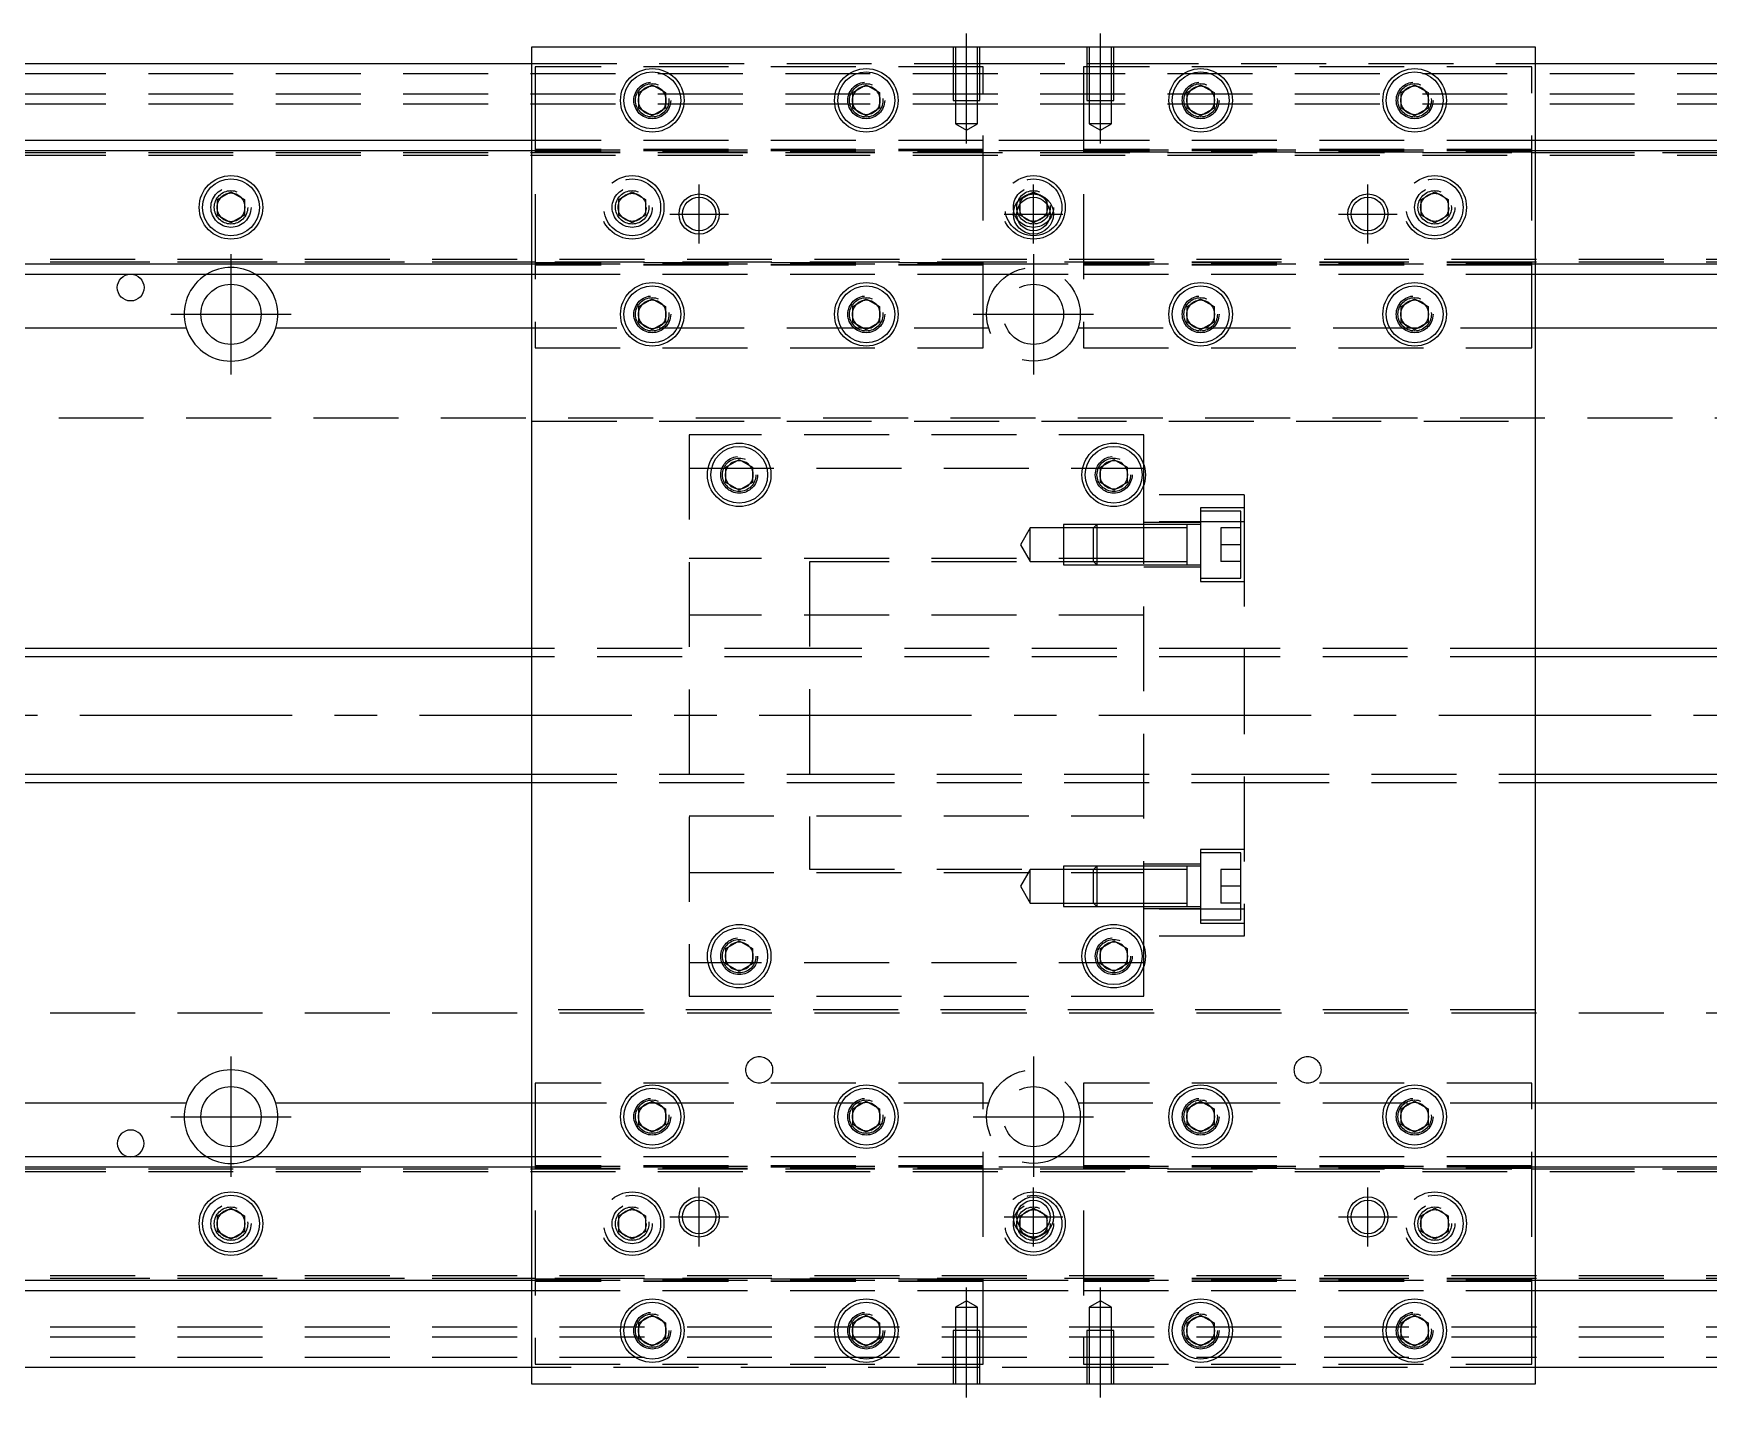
# Model space of a CAD drawing. Header units: millimetres. Extents: x -20 to 986, y -279 to 102.
# Drawn here: x 230.5 to 480.9, y -102 to 102 of the extents above; entities that cross this region are included whole.
import ezdxf

# ---------------------------------------------------------------- set-up
doc = ezdxf.new("R2010")
doc.units = ezdxf.units.MM
doc.linetypes.add('CENTER', pattern=[50.8, 31.75, -6.35, 6.35, -6.35])
doc.linetypes.add('DASHED', pattern=[19.05, 12.7, -6.35])
doc.layers.add('CENTER', color=1, linetype='CENTER')

msp = doc.modelspace()

# ---------------------------------------------------------------- linework, layer by layer
at = {"color": 7, "linetype": 'Continuous', "lineweight": -3}
for p, q in [((305, 100), (455, 100)), ((305, -100), (305, 100)), ((455, 100), (455, -100)), ((0, 97.5), (305, 97.5)), ((455, 97.5), (760, 97.5)), ((321, 93.1547), (323, 94.309402)), ((321, 90.8453), (321, 93.1547)), ((323, 94.309402), (325, 93.1547)), ((325, 93.1547), (325, 90.8453)), ((353, 93.1547), (355, 94.309402)), ((353, 90.8453), (353, 93.1547)), ((355, 94.309402), (357, 93.1547)), ((357, 93.1547), (357, 90.8453)), ((403, 93.1547), (405, 94.309402)), ((403, 90.8453), (403, 93.1547)), ((405, 94.309402), (407, 93.1547)), ((407, 93.1547), (407, 90.8453)), ((435, 93.1547), (437, 94.309402)), ((435, 90.8453), (435, 93.1547)), ((437, 94.309402), (439, 93.1547)), ((439, 93.1547), (439, 90.8453)), ((323, 89.690598), (321, 90.8453)), ((325, 90.8453), (323, 89.690598)), ((355, 89.690598), (353, 90.8453)), ((357, 90.8453), (355, 89.690598)), ((405, 89.690598), (403, 90.8453)), ((407, 90.8453), (405, 89.690598)), ((437, 89.690598), (435, 90.8453)), ((439, 90.8453), (437, 89.690598)), ((305, 86), (0, 86)), ((760, 86), (455, 86)), ((305, 84.460392), (0, 84.460392)), ((760, 84.460392), (455, 84.460392)), ((258, 77.1547), (260, 78.309402)), ((260, 78.309402), (262, 77.1547)), ((258, 74.8453), (258, 77.1547)), ((262, 77.1547), (262, 74.8453)), ((260, 73.690598), (258, 74.8453)), ((262, 74.8453), (260, 73.690598)), ((0, 67.539608), (305, 67.539608)), ((0, 66), (305, 66)), ((455, 67.539608), (760, 67.539608)), ((455, 66), (760, 66)), ((321, 61.1547), (323, 62.309402)), ((321, 58.8453), (321, 61.1547)), ((323, 62.309402), (325, 61.1547)), ((325, 61.1547), (325, 58.8453)), ((353, 61.1547), (355, 62.309402)), ((353, 58.8453), (353, 61.1547)), ((355, 62.309402), (357, 61.1547)), ((357, 61.1547), (357, 58.8453)), ((403, 61.1547), (405, 62.309402)), ((403, 58.8453), (403, 61.1547)), ((405, 62.309402), (407, 61.1547)), ((407, 61.1547), (407, 58.8453)), ((435, 61.1547), (437, 62.309402)), ((435, 58.8453), (435, 61.1547)), ((437, 62.309402), (439, 61.1547)), ((439, 61.1547), (439, 58.8453)), ((146.708204, 58), (253.291796, 58)), ((266.708204, 58), (305, 58)), ((323, 57.690598), (321, 58.8453)), ((325, 58.8453), (323, 57.690598)), ((355, 57.690598), (353, 58.8453)), ((357, 58.8453), (355, 57.690598)), ((405, 57.690598), (403, 58.8453)), ((407, 58.8453), (405, 57.690598)), ((437, 57.690598), (435, 58.8453)), ((439, 58.8453), (437, 57.690598)), ((455, 58), (493.291796, 58)), ((334, 37.1547), (336, 38.309402)), ((336, 38.309402), (338, 37.1547)), ((390, 37.1547), (392, 38.309402)), ((392, 38.309402), (394, 37.1547)), ((334, 34.8453), (334, 37.1547)), ((338, 37.1547), (338, 34.8453)), ((390, 34.8453), (390, 37.1547)), ((394, 37.1547), (394, 34.8453)), ((336, 33.690598), (334, 34.8453)), ((338, 34.8453), (336, 33.690598)), ((392, 33.690598), (390, 34.8453)), ((394, 34.8453), (392, 33.690598)), ((305, 10), (28, 10)), ((703, 10), (455, 10)), ((28, -10), (305, -10)), ((455, -10), (703, -10)), ((334, -34.8453), (336, -33.690598)), ((334, -37.1547), (334, -34.8453)), ((336, -33.690598), (338, -34.8453)), ((338, -34.8453), (338, -37.1547)), ((390, -34.8453), (392, -33.690598)), ((390, -37.1547), (390, -34.8453)), ((392, -33.690598), (394, -34.8453)), ((394, -34.8453), (394, -37.1547)), ((336, -38.309402), (334, -37.1547)), ((338, -37.1547), (336, -38.309402)), ((392, -38.309402), (390, -37.1547)), ((394, -37.1547), (392, -38.309402)), ((253.291796, -58), (146.708204, -58)), ((305, -58), (266.708204, -58)), ((321, -58.8453), (323, -57.690598)), ((321, -61.1547), (321, -58.8453)), ((323, -57.690598), (325, -58.8453)), ((325, -58.8453), (325, -61.1547)), ((353, -58.8453), (355, -57.690598)), ((353, -61.1547), (353, -58.8453)), ((355, -57.690598), (357, -58.8453)), ((357, -58.8453), (357, -61.1547)), ((403, -58.8453), (405, -57.690598)), ((403, -61.1547), (403, -58.8453)), ((405, -57.690598), (407, -58.8453)), ((407, -58.8453), (407, -61.1547)), ((435, -58.8453), (437, -57.690598)), ((435, -61.1547), (435, -58.8453)), ((437, -57.690598), (439, -58.8453)), ((439, -58.8453), (439, -61.1547)), ((493.291796, -58), (455, -58)), ((323, -62.309402), (321, -61.1547)), ((325, -61.1547), (323, -62.309402)), ((355, -62.309402), (353, -61.1547)), ((357, -61.1547), (355, -62.309402)), ((405, -62.309402), (403, -61.1547)), ((407, -61.1547), (405, -62.309402)), ((437, -62.309402), (435, -61.1547)), ((439, -61.1547), (437, -62.309402)), ((305, -66), (0, -66)), ((305, -67.539608), (0, -67.539608)), ((760, -66), (455, -66)), ((760, -67.539608), (455, -67.539608)), ((258, -74.8453), (260, -73.690598)), ((258, -77.1547), (258, -74.8453)), ((260, -73.690598), (262, -74.8453)), ((262, -74.8453), (262, -77.1547)), ((260, -78.309402), (258, -77.1547)), ((262, -77.1547), (260, -78.309402)), ((0, -84.460392), (305, -84.460392)), ((455, -84.460392), (760, -84.460392)), ((0, -86), (305, -86)), ((455, -86), (760, -86)), ((321, -90.8453), (323, -89.690598)), ((323, -89.690598), (325, -90.8453)), ((353, -90.8453), (355, -89.690598)), ((355, -89.690598), (357, -90.8453)), ((403, -90.8453), (405, -89.690598)), ((405, -89.690598), (407, -90.8453)), ((435, -90.8453), (437, -89.690598)), ((437, -89.690598), (439, -90.8453)), ((321, -93.1547), (321, -90.8453)), ((325, -90.8453), (325, -93.1547)), ((353, -93.1547), (353, -90.8453)), ((357, -90.8453), (357, -93.1547)), ((403, -93.1547), (403, -90.8453)), ((407, -90.8453), (407, -93.1547)), ((435, -93.1547), (435, -90.8453)), ((439, -90.8453), (439, -93.1547)), ((323, -94.309402), (321, -93.1547)), ((325, -93.1547), (323, -94.309402)), ((355, -94.309402), (353, -93.1547)), ((357, -93.1547), (355, -94.309402)), ((405, -94.309402), (403, -93.1547)), ((407, -93.1547), (405, -94.309402)), ((437, -94.309402), (435, -93.1547)), ((439, -93.1547), (437, -94.309402)), ((305, -97.5), (0, -97.5)), ((760, -97.5), (455, -97.5)), ((455, -100), (305, -100))]:
    msp.add_line(p, q, dxfattribs=at)
at = {"color": 3, "linetype": 'DASHED', "lineweight": -3}
for p, q in [((368.000006, 100), (368.000006, 92)), ((368.35, 100), (368.35, 92)), ((371.65, 92), (371.65, 100)), ((371.999994, 92), (371.999994, 100)), ((388.000006, 100), (388.000006, 92)), ((388.35, 100), (388.35, 92)), ((391.65, 92), (391.65, 100)), ((391.999994, 92), (391.999994, 100)), ((0, 96), (760, 96)), ((305, 97.5), (368.000006, 97.5)), ((305.5, 97), (305.5, 55)), ((372.5, 97), (305.5, 97)), ((368.000006, 97.5), (371.999994, 97.5)), ((371.999994, 97.5), (388.000006, 97.5)), ((372.5, 55), (372.5, 97)), ((454.5, 97), (387.5, 97)), ((387.5, 97), (387.5, 55)), ((388.000006, 97.5), (391.999994, 97.5)), ((391.999994, 97.5), (455, 97.5)), ((454.5, 55), (454.5, 97)), ((0, 93), (760, 93)), ((0, 91.5), (760, 91.5)), ((325.483582, 92.286038), (325.5, 92)), ((357.483582, 92.286038), (357.5, 92)), ((368.000006, 92), (371.999994, 92)), ((368.35, 92), (368.35, 88.5)), ((371.65, 88.5), (371.65, 92)), ((388.000006, 92), (391.999994, 92)), ((388.35, 92), (388.35, 88.5)), ((391.65, 88.5), (391.65, 92)), ((407.483582, 92.286038), (407.5, 92)), ((439.483582, 92.286038), (439.5, 92)), ((371.65, 88.5), (368.35, 88.5)), ((368.35, 88.5), (370, 87.547372)), ((370, 87.547372), (371.65, 88.5)), ((391.65, 88.5), (388.35, 88.5)), ((388.35, 88.5), (390, 87.547372)), ((390, 87.547372), (391.65, 88.5)), ((305.5, 86), (305, 86)), ((372.5, 86), (305.5, 86)), ((387.5, 86), (372.5, 86)), ((454.5, 86), (387.5, 86)), ((455, 86), (454.5, 86)), ((0, 84.204452), (305, 84.204452)), ((0, 84.2), (760, 84.2)), ((0, 83.8), (760, 83.8)), ((305.5, 84.460392), (305, 84.460392)), ((305, 84.204452), (305.5, 84.204452)), ((372.5, 84.643014), (305.5, 84.643014)), ((305.5, 84.6), (372.5, 84.6)), ((372.5, 84.460392), (305.5, 84.460392)), ((305.5, 84.3), (372.5, 84.3)), ((305.5, 84.204452), (454.5, 84.204452)), ((387.5, 84.460392), (372.5, 84.460392)), ((454.5, 84.643014), (387.5, 84.643014)), ((387.5, 84.6), (454.5, 84.6)), ((454.5, 84.460392), (387.5, 84.460392)), ((387.5, 84.3), (454.5, 84.3)), ((455, 84.460392), (454.5, 84.460392)), ((454.5, 84.204452), (455, 84.204452)), ((455, 84.204452), (760, 84.204452)), ((318, 77.1547), (320, 78.309402)), ((320, 78.309402), (322, 77.1547)), ((378, 77.1547), (380, 78.309402)), ((380, 78.309402), (382, 77.1547)), ((438, 77.1547), (440, 78.309402)), ((440, 78.309402), (442, 77.1547)), ((257.5, 76), (257.518502, 76.303588)), ((318, 74.8453), (318, 77.1547)), ((322, 77.1547), (322, 74.8453)), ((322.483582, 76.286038), (322.5, 76)), ((378, 74.8453), (378, 77.1547)), ((382, 77.1547), (382, 74.8453)), ((382.483582, 76.286038), (382.5, 76)), ((438, 74.8453), (438, 77.1547)), ((442, 77.1547), (442, 74.8453)), ((442.483582, 76.286038), (442.5, 76)), ((320, 73.690598), (318, 74.8453)), ((322, 74.8453), (320, 73.690598)), ((380, 73.690598), (378, 74.8453)), ((382, 74.8453), (380, 73.690598)), ((440, 73.690598), (438, 74.8453)), ((442, 74.8453), (440, 73.690598)), ((760, 68.2), (0, 68.2)), ((760, 67.8), (0, 67.8)), ((305, 67.795548), (0, 67.795548)), ((305.5, 67.795548), (305, 67.795548)), ((454.5, 67.795548), (305.5, 67.795548)), ((372.5, 67.7), (305.5, 67.7)), ((454.5, 67.7), (387.5, 67.7)), ((455, 67.795548), (454.5, 67.795548)), ((760, 67.795548), (455, 67.795548)), ((305, 67.539608), (305.5, 67.539608)), ((305, 66), (305.5, 66)), ((305.5, 67.539608), (372.5, 67.539608)), ((372.5, 67.4), (305.5, 67.4)), ((372.5, 67.356986), (305.5, 67.356986)), ((305.5, 66), (372.5, 66)), ((372.5, 67.539608), (387.5, 67.539608)), ((372.5, 66), (387.5, 66)), ((387.5, 67.539608), (454.5, 67.539608)), ((454.5, 67.4), (387.5, 67.4)), ((454.5, 67.356986), (387.5, 67.356986)), ((387.5, 66), (454.5, 66)), ((454.5, 67.539608), (455, 67.539608)), ((454.5, 66), (455, 66)), ((325.483582, 60.286038), (325.5, 60)), ((357.483582, 60.286038), (357.5, 60)), ((402.5, 60), (402.512884, 60.253488)), ((439.483582, 60.286038), (439.5, 60)), ((305, 58), (373.291796, 58)), ((386.708204, 58), (455, 58)), ((305.5, 55), (372.5, 55)), ((387.5, 55), (454.5, 55)), ((5.640312, 44.5), (760, 44.5)), ((305, 44), (455, 44)), ((396.5, 42), (328.5, 42)), ((328.5, 42), (328.5, -42)), ((396.5, 37.52069), (396.5, 42)), ((328.5, 37), (396.5, 37)), ((333.5, 36), (333.512884, 36.253488)), ((389.5, 36), (389.518502, 36.303588)), ((396.5, 34.47931), (396.5, 37.52069)), ((396.5, -34.47931), (396.5, 34.47931)), ((411.5, 33), (396.5, 33)), ((411.5, 33), (411.5, 28.982754)), ((405, 31.04775), (405, 20.04775)), ((411.5, 31.04775), (405, 31.04775)), ((411, 30.54775), (405, 30.54775)), ((411, 20.54775), (411, 30.54775)), ((379.5, 28.04775), (378.056624, 25.54775)), ((379.5, 23.04775), (379.5, 28.04775)), ((384.5, 28.04775), (379.5, 28.04775)), ((384.5, 28.547744), (384.5, 22.547754)), ((389.49998, 28.547744), (384.5, 28.547744)), ((388.99998, 28.04775), (384.5, 28.04775)), ((389.5, 28.54775), (389, 28.04775)), ((389, 23.04775), (389, 28.04775)), ((396.5, 28.04775), (389, 28.04775)), ((396.5, 28.547744), (389.499994, 28.547744)), ((389.5, 28.54775), (389.5, 22.54775)), ((396.5, 28.54775), (389.5, 28.54775)), ((411.5, 28.982754), (396.5, 28.982754)), ((405, 28.84775), (396.5, 28.84775)), ((403, 28.54775), (396.50002, 28.54775)), ((403, 28.04775), (396.50002, 28.04775)), ((403, 28.54775), (402.995, 28.54775)), ((403, 28.04775), (403, 28.547754)), ((403, 28.197952), (403, 28.54775)), ((405, 28.54775), (403, 28.54775)), ((403.005, 28.54775), (403, 28.54775)), ((403, 22.8974), (403, 28.197952)), ((408, 28.04775), (408, 25.54775)), ((411, 28.04775), (408, 28.04775)), ((411.5, 28.982754), (411.5, -28.982754)), ((378.056624, 25.54775), (379.5, 23.04775)), ((408, 25.54775), (408, 23.04775)), ((411, 25.54775), (408, 25.54775)), ((396.5, 23.5), (328.5, 23.5)), ((346.5, 23), (346.5, -23)), ((396.5, 23), (346.5, 23)), ((379.5, 23.04775), (384.5, 23.04775)), ((384.5, 23.04775), (388.99998, 23.04775)), ((384.5, 22.547754), (389.49998, 22.547754)), ((389, 23.04775), (389.5, 22.54775)), ((389, 23.04775), (396.5, 23.04775)), ((389.5, 22.547754), (396.5, 22.547754)), ((389.5, 22.54775), (396.5, 22.54775)), ((396.50002, 23.04775), (403, 23.04775)), ((396.50002, 22.54775), (403.005, 22.54775)), ((402.995, 22.54775), (405, 22.54775)), ((403, 22.547744), (403, 23.04775)), ((403, 22.54775), (403, 22.8974)), ((411, 23.04775), (408, 23.04775)), ((396.5, 22.24775), (405, 22.24775)), ((405, 20.54775), (411, 20.54775)), ((405, 20.04775), (411.5, 20.04775)), ((396.5, 15), (328.5, 15)), ((346.49998, 10), (305, 10)), ((346.49998, 8.75), (305, 8.75)), ((411.5, 10), (346.5, 10)), ((411.5, 8.75), (346.5, 8.75)), ((455, 10), (411.50002, 10)), ((455, 8.75), (411.50002, 8.75)), ((305, -8.75), (346.49998, -8.75)), ((305, -10), (346.49998, -10)), ((346.5, -8.75), (411.5, -8.75)), ((346.5, -10), (411.5, -10)), ((411.50002, -8.75), (455, -8.75)), ((411.50002, -10), (455, -10)), ((328.5, -15), (396.5, -15)), ((405, -22.24775), (396.5, -22.24775)), ((405, -20.04775), (405, -31.04775)), ((411.5, -20.04775), (405, -20.04775)), ((411, -20.54775), (405, -20.54775)), ((411, -30.54775), (411, -20.54775)), ((328.5, -23.5), (396.5, -23.5)), ((346.5, -23), (396.5, -23)), ((379.5, -23.04775), (378.056624, -25.54775)), ((379.5, -28.04775), (379.5, -23.04775)), ((384.5, -23.04775), (379.5, -23.04775)), ((384.5, -22.547754), (384.5, -28.547744)), ((389.49998, -22.547754), (384.5, -22.547754)), ((388.99998, -23.04775), (384.5, -23.04775)), ((389.5, -22.54775), (389, -23.04775)), ((389, -28.04775), (389, -23.04775)), ((396.5, -23.04775), (389, -23.04775)), ((389.5, -22.54775), (389.5, -28.54775)), ((396.5, -22.54775), (389.5, -22.54775)), ((396.5, -22.547754), (389.5, -22.547754)), ((403.005, -22.54775), (396.50002, -22.54775)), ((403, -23.04775), (396.50002, -23.04775)), ((405, -22.54775), (402.995, -22.54775)), ((403, -23.04775), (403, -22.547744)), ((403, -22.897546), (403, -22.54775)), ((403, -28.198098), (403, -22.897546)), ((408, -23.04775), (408, -25.54775)), ((411, -23.04775), (408, -23.04775)), ((378.056624, -25.54775), (379.5, -28.04775)), ((408, -25.54775), (408, -28.04775)), ((411, -25.54775), (408, -25.54775)), ((379.5, -28.04775), (384.5, -28.04775)), ((384.5, -28.04775), (388.99998, -28.04775)), ((384.5, -28.547744), (389.49998, -28.547744)), ((389, -28.04775), (396.5, -28.04775)), ((389, -28.04775), (389.5, -28.54775)), ((389.499994, -28.547744), (396.5, -28.547744)), ((389.5, -28.54775), (396.5, -28.54775)), ((396.5, -28.84775), (405, -28.84775)), ((411.5, -28.982754), (396.5, -28.982754)), ((396.50002, -28.04775), (403, -28.04775)), ((396.50002, -28.54775), (403, -28.54775)), ((402.995, -28.54775), (403, -28.54775)), ((403, -28.547754), (403, -28.04775)), ((403, -28.54775), (403, -28.198098)), ((403, -28.54775), (405, -28.54775)), ((403, -28.54775), (403.005, -28.54775)), ((411, -28.04775), (408, -28.04775)), ((411.5, -28.982754), (411.5, -33)), ((405, -30.54775), (411, -30.54775)), ((405, -31.04775), (411.5, -31.04775)), ((411.5, -33), (396.5, -33)), ((396.5, -37.52069), (396.5, -34.47931)), ((396.5, -37), (328.5, -37)), ((333.5, -36), (333.512884, -35.746512)), ((389.5, -36), (389.518502, -35.696412)), ((396.5, -42), (396.5, -37.52069)), ((328.5, -42), (396.5, -42)), ((760, -44.5), (5.640312, -44.5)), ((455, -44), (305, -44)), ((372.5, -55), (305.5, -55)), ((305.5, -55), (305.5, -97)), ((372.5, -97), (372.5, -55)), ((454.5, -55), (387.5, -55)), ((387.5, -55), (387.5, -97)), ((454.5, -97), (454.5, -55)), ((373.291796, -58), (305, -58)), ((325.483582, -59.713962), (325.5, -60)), ((357.483582, -59.713962), (357.5, -60)), ((455, -58), (386.708204, -58)), ((407.483582, -59.713962), (407.5, -60)), ((439.483582, -59.713962), (439.5, -60)), ((305.5, -66), (305, -66)), ((305.5, -67.539608), (305, -67.539608)), ((372.5, -66), (305.5, -66)), ((372.5, -67.356986), (305.5, -67.356986)), ((305.5, -67.4), (372.5, -67.4)), ((372.5, -67.539608), (305.5, -67.539608)), ((387.5, -66), (372.5, -66)), ((387.5, -67.539608), (372.5, -67.539608)), ((454.5, -66), (387.5, -66)), ((454.5, -67.356986), (387.5, -67.356986)), ((387.5, -67.4), (454.5, -67.4)), ((454.5, -67.539608), (387.5, -67.539608)), ((455, -66), (454.5, -66)), ((455, -67.539608), (454.5, -67.539608)), ((0, -67.795548), (305, -67.795548)), ((0, -67.8), (760, -67.8)), ((0, -68.2), (760, -68.2)), ((305, -67.795548), (305.5, -67.795548)), ((305.5, -67.7), (372.5, -67.7)), ((305.5, -67.795548), (454.5, -67.795548)), ((387.5, -67.7), (454.5, -67.7)), ((454.5, -67.795548), (455, -67.795548)), ((455, -67.795548), (760, -67.795548)), ((318, -74.8453), (320, -73.690598)), ((318, -77.1547), (318, -74.8453)), ((320, -73.690598), (322, -74.8453)), ((322, -74.8453), (322, -77.1547)), ((378, -74.8453), (380, -73.690598)), ((378, -77.1547), (378, -74.8453)), ((380, -73.690598), (382, -74.8453)), ((382, -74.8453), (382, -77.1547)), ((438, -74.8453), (440, -73.690598)), ((438, -77.1547), (438, -74.8453)), ((440, -73.690598), (442, -74.8453)), ((442, -74.8453), (442, -77.1547)), ((262.483582, -75.713962), (262.5, -76)), ((320, -78.309402), (318, -77.1547)), ((322, -77.1547), (320, -78.309402)), ((322.483582, -75.713962), (322.5, -76)), ((377.5, -76), (377.518502, -75.696412)), ((380, -78.309402), (378, -77.1547)), ((382, -77.1547), (380, -78.309402)), ((437.5, -76), (437.518502, -75.696412)), ((440, -78.309402), (438, -77.1547)), ((442, -77.1547), (440, -78.309402)), ((760, -83.8), (0, -83.8)), ((760, -84.2), (0, -84.2)), ((305, -84.204452), (0, -84.204452)), ((305.5, -84.204452), (305, -84.204452)), ((305, -84.460392), (305.5, -84.460392)), ((454.5, -84.204452), (305.5, -84.204452)), ((372.5, -84.3), (305.5, -84.3)), ((305.5, -84.460392), (372.5, -84.460392)), ((372.5, -84.6), (305.5, -84.6)), ((372.5, -84.643014), (305.5, -84.643014)), ((372.5, -84.460392), (387.5, -84.460392)), ((454.5, -84.3), (387.5, -84.3)), ((387.5, -84.460392), (454.5, -84.460392)), ((454.5, -84.6), (387.5, -84.6)), ((454.5, -84.643014), (387.5, -84.643014)), ((455, -84.204452), (454.5, -84.204452)), ((454.5, -84.460392), (455, -84.460392)), ((760, -84.204452), (455, -84.204452)), ((305, -86), (305.5, -86)), ((305.5, -86), (372.5, -86)), ((370, -87.547372), (368.35, -88.5)), ((371.65, -88.5), (370, -87.547372)), ((372.5, -86), (387.5, -86)), ((387.5, -86), (454.5, -86)), ((390, -87.547372), (388.35, -88.5)), ((391.65, -88.5), (390, -87.547372)), ((454.5, -86), (455, -86)), ((368.35, -88.5), (371.65, -88.5)), ((368.35, -88.5), (368.35, -92)), ((371.65, -92), (371.65, -88.5)), ((388.35, -88.5), (391.65, -88.5)), ((388.35, -88.5), (388.35, -92)), ((391.65, -92), (391.65, -88.5)), ((760, -91.5), (0, -91.5)), ((320.5, -92), (320.512884, -91.746512)), ((352.5, -92), (352.518502, -91.696412)), ((371.999994, -92), (368.000006, -92)), ((368.000006, -92), (368.000006, -100)), ((368.35, -92), (368.35, -100)), ((371.65, -100), (371.65, -92)), ((371.999994, -100), (371.999994, -92)), ((391.999994, -92), (388.000006, -92)), ((388.000006, -92), (388.000006, -100)), ((388.35, -92), (388.35, -100)), ((391.65, -100), (391.65, -92)), ((391.999994, -100), (391.999994, -92)), ((402.5, -92), (402.518502, -91.696412)), ((439.483582, -91.713962), (439.5, -92)), ((760, -93), (0, -93)), ((760, -96), (0, -96)), ((368.000006, -97.5), (305, -97.5)), ((305.5, -97), (372.5, -97)), ((371.999994, -97.5), (368.000006, -97.5)), ((388.000006, -97.5), (371.999994, -97.5)), ((387.5, -97), (454.5, -97)), ((391.999994, -97.5), (388.000006, -97.5)), ((455, -97.5), (391.999994, -97.5))]:
    msp.add_line(p, q, dxfattribs=at)
at = {"color": 3, "linetype": 'Continuous', "lineweight": -2}
for p, q in [((305, 8.75), (28, 8.75)), ((703, 8.75), (455, 8.75)), ((28, -8.75), (305, -8.75)), ((455, -8.75), (703, -8.75))]:
    msp.add_line(p, q, dxfattribs=at)
at = {"color": 7, "linetype": 'Continuous', "lineweight": -3}
for centre, radius in [((323, 92), 4.75), ((323, 92), 4.25), ((355, 92), 4.75), ((355, 92), 4.25), ((405, 92), 4.75), ((405, 92), 4.25), ((437, 92), 4.75), ((437, 92), 4.25), ((260, 76), 4.75), ((260, 76), 4.25), ((380, 75), 3), ((330, 75), 2.5), ((380, 75), 2.5), ((430, 75), 2.5), ((245, 64), 2), ((260, 60), 4.5), ((323, 60), 4.75), ((323, 60), 4.25), ((355, 60), 4.75), ((355, 60), 4.25), ((405, 60), 4.75), ((405, 60), 4.25), ((437, 60), 4.75), ((437, 60), 4.25), ((336, 36), 4.75), ((336, 36), 4.25), ((392, 36), 4.75), ((392, 36), 4.25), ((336, -36), 4.75), ((336, -36), 4.25), ((392, -36), 4.75), ((392, -36), 4.25), ((260, -60), 4.5), ((323, -60), 4.75), ((323, -60), 4.25), ((355, -60), 4.75), ((355, -60), 4.25), ((405, -60), 4.75), ((405, -60), 4.25), ((437, -60), 4.75), ((437, -60), 4.25), ((260, -76), 4.75), ((260, -76), 4.25), ((330, -75), 2.5), ((380, -75), 3), ((380, -75), 2.5), ((430, -75), 2.5), ((323, -92), 4.75), ((355, -92), 4.75), ((405, -92), 4.75), ((437, -92), 4.75), ((323, -92), 4.25), ((355, -92), 4.25), ((405, -92), 4.25), ((437, -92), 4.25)]:
    msp.add_circle(centre, radius, dxfattribs=at)
at = {"color": 3, "linetype": 'DASHED', "lineweight": -3}
for centre, radius in [((323, 92), 2.75), ((323, 92), 2.5), ((355, 92), 2.75), ((355, 92), 2.5), ((405, 92), 2.75), ((405, 92), 2.5), ((437, 92), 2.75), ((437, 92), 2.5), ((320, 76), 4.75), ((320, 76), 4.25), ((380, 76), 4.75), ((380, 76), 4.25), ((440, 76), 4.75), ((440, 76), 4.25), ((260, 76), 3), ((260, 76), 2.5), ((320, 76), 3), ((320, 76), 2.5), ((320, 76), 2.1), ((380, 76), 3), ((380, 76), 2.5), ((380, 76), 2.1), ((440, 76), 3), ((440, 76), 2.5), ((440, 76), 2.1), ((380, 60), 7), ((323, 60), 2.75), ((355, 60), 2.75), ((380, 60), 4.5), ((405, 60), 2.75), ((437, 60), 2.75), ((323, 60), 2.5), ((355, 60), 2.5), ((405, 60), 2.5), ((437, 60), 2.5), ((336, 36), 2.75), ((336, 36), 2.5), ((392, 36), 2.75), ((392, 36), 2.5), ((336, -36), 2.75), ((336, -36), 2.5), ((392, -36), 2.75), ((392, -36), 2.5), ((339, -53), 2), ((421, -53), 2), ((380, -60), 7), ((323, -60), 2.75), ((323, -60), 2.5), ((355, -60), 2.75), ((355, -60), 2.5), ((380, -60), 4.5), ((405, -60), 2.75), ((405, -60), 2.5), ((437, -60), 2.75), ((437, -60), 2.5), ((320, -76), 4.75), ((320, -76), 4.25), ((380, -76), 4.75), ((380, -76), 4.25), ((440, -76), 4.75), ((440, -76), 4.25), ((260, -76), 3), ((260, -76), 2.5), ((320, -76), 3), ((320, -76), 2.5), ((320, -76), 2.1), ((380, -76), 3), ((380, -76), 2.5), ((380, -76), 2.1), ((440, -76), 3), ((440, -76), 2.5), ((440, -76), 2.1), ((323, -92), 2.75), ((323, -92), 2.5), ((355, -92), 2.75), ((355, -92), 2.5), ((405, -92), 2.75), ((405, -92), 2.5), ((437, -92), 2.75), ((437, -92), 2.5)]:
    msp.add_circle(centre, radius, dxfattribs=at)
at = {"color": 3, "linetype": 'Continuous', "lineweight": -2}
for centre in [(330, 75), (430, 75), (330, -75), (430, -75)]:
    msp.add_circle(centre, 3, dxfattribs=at)
at = {"color": 7, "linetype": 'Continuous', "lineweight": -3}
for centre, radius, start, end in [((323, 92), 2.1, 137.75279, 162.24721), ((323, 92), 2.1, 102.24721, 137.75279), ((323, 92), 2.1, 77.75279, 102.24721), ((323, 92), 2.1, 42.24721, 77.75279), ((323, 92), 2.1, 17.75279, 42.24721), ((355, 92), 2.1, 137.75279, 162.24721), ((355, 92), 2.1, 102.24721, 137.75279), ((355, 92), 2.1, 77.75279, 102.24721), ((355, 92), 2.1, 42.24721, 77.75279), ((355, 92), 2.1, 17.75279, 42.24721), ((405, 92), 2.1, 137.75279, 162.24721), ((405, 92), 2.1, 102.24721, 137.75279), ((405, 92), 2.1, 77.75279, 102.24721), ((405, 92), 2.1, 42.24721, 77.75279), ((405, 92), 2.1, 17.75279, 42.24721), ((437, 92), 2.1, 137.75279, 162.24721), ((437, 92), 2.1, 102.24721, 137.75279), ((437, 92), 2.1, 77.75279, 102.24721), ((437, 92), 2.1, 42.24721, 77.75279), ((437, 92), 2.1, 17.75279, 42.24721), ((323, 92), 2.1, 162.24721, 180), ((323, 92), 2.1, 180, 197.75279), ((323, 92), 2.1, 197.75279, 222.24721), ((323, 92), 2.1, 222.24721, 257.75279), ((323, 92), 2.1, 282.24721, 317.75279), ((323, 92), 2.1, 317.75279, 342.24721), ((323, 92), 2.1, 342.24721, 17.75279), ((355, 92), 2.1, 162.24721, 180), ((355, 92), 2.1, 180, 197.75279), ((355, 92), 2.1, 197.75279, 222.24721), ((355, 92), 2.1, 222.24721, 257.75279), ((355, 92), 2.1, 282.24721, 317.75279), ((355, 92), 2.1, 317.75279, 342.24721), ((355, 92), 2.1, 342.24721, 17.75279), ((405, 92), 2.1, 162.24721, 180), ((405, 92), 2.1, 180, 197.75279), ((405, 92), 2.1, 197.75279, 222.24721), ((405, 92), 2.1, 222.24721, 257.75279), ((405, 92), 2.1, 282.24721, 317.75279), ((405, 92), 2.1, 317.75279, 342.24721), ((405, 92), 2.1, 342.24721, 17.75279), ((437, 92), 2.1, 162.24721, 180), ((437, 92), 2.1, 180, 197.75279), ((437, 92), 2.1, 197.75279, 222.24721), ((437, 92), 2.1, 222.24721, 257.75279), ((437, 92), 2.1, 282.24721, 317.75279), ((437, 92), 2.1, 317.75279, 342.24721), ((437, 92), 2.1, 342.24721, 17.75279), ((323, 92), 2.1, 257.75279, 282.24721), ((355, 92), 2.1, 257.75279, 282.24721), ((405, 92), 2.1, 257.75279, 282.24721), ((437, 92), 2.1, 257.75279, 282.24721), ((260, 76), 2.1, 102.24721, 137.75279), ((260, 76), 2.1, 77.75279, 102.24721), ((260, 76), 2.1, 42.24721, 77.75279), ((260, 76), 2.1, 162.24721, 180), ((260, 76), 2.1, 180, 197.75279), ((260, 76), 2.1, 137.75279, 162.24721), ((260, 76), 2.1, 197.75279, 222.24721), ((260, 76), 2.1, 17.75279, 42.24721), ((260, 76), 2.1, 317.75279, 342.24721), ((260, 76), 2.1, 342.24721, 17.75279), ((260, 76), 2.1, 222.24721, 257.75279), ((260, 76), 2.1, 257.75279, 282.24721), ((260, 76), 2.1, 282.24721, 317.75279), ((260, 60), 7, 121.002719, 196.60155), ((260, 60), 7, 343.39845, 58.997281), ((323, 60), 2.1, 162.24721, 180), ((323, 60), 2.1, 137.75279, 162.24721), ((323, 60), 2.1, 102.24721, 137.75279), ((323, 60), 2.1, 77.75279, 102.24721), ((323, 60), 2.1, 42.24721, 77.75279), ((323, 60), 2.1, 17.75279, 42.24721), ((323, 60), 2.1, 342.24721, 17.75279), ((355, 60), 2.1, 162.24721, 180), ((355, 60), 2.1, 137.75279, 162.24721), ((355, 60), 2.1, 102.24721, 137.75279), ((355, 60), 2.1, 77.75279, 102.24721), ((355, 60), 2.1, 42.24721, 77.75279), ((355, 60), 2.1, 17.75279, 42.24721), ((355, 60), 2.1, 342.24721, 17.75279), ((405, 60), 2.1, 162.24721, 180), ((405, 60), 2.1, 137.75279, 162.24721), ((405, 60), 2.1, 102.24721, 137.75279), ((405, 60), 2.1, 77.75279, 102.24721), ((405, 60), 2.1, 42.24721, 77.75279), ((405, 60), 2.1, 17.75279, 42.24721), ((405, 60), 2.1, 342.24721, 17.75279), ((437, 60), 2.1, 162.24721, 180), ((437, 60), 2.1, 137.75279, 162.24721), ((437, 60), 2.1, 102.24721, 137.75279), ((437, 60), 2.1, 77.75279, 102.24721), ((437, 60), 2.1, 42.24721, 77.75279), ((437, 60), 2.1, 17.75279, 42.24721), ((437, 60), 2.1, 342.24721, 17.75279), ((260, 60), 7, 196.60155, 343.39845), ((323, 60), 2.1, 180, 197.75279), ((323, 60), 2.1, 197.75279, 222.24721), ((323, 60), 2.1, 222.24721, 257.75279), ((323, 60), 2.1, 257.75279, 282.24721), ((323, 60), 2.1, 282.24721, 317.75279), ((323, 60), 2.1, 317.75279, 342.24721), ((355, 60), 2.1, 180, 197.75279), ((355, 60), 2.1, 197.75279, 222.24721), ((355, 60), 2.1, 222.24721, 257.75279), ((355, 60), 2.1, 257.75279, 282.24721), ((355, 60), 2.1, 282.24721, 317.75279), ((355, 60), 2.1, 317.75279, 342.24721), ((405, 60), 2.1, 180, 197.75279), ((405, 60), 2.1, 197.75279, 222.24721), ((405, 60), 2.1, 222.24721, 257.75279), ((405, 60), 2.1, 257.75279, 282.24721), ((405, 60), 2.1, 282.24721, 317.75279), ((405, 60), 2.1, 317.75279, 342.24721), ((437, 60), 2.1, 180, 197.75279), ((437, 60), 2.1, 197.75279, 222.24721), ((437, 60), 2.1, 222.24721, 257.75279), ((437, 60), 2.1, 257.75279, 282.24721), ((437, 60), 2.1, 282.24721, 317.75279), ((437, 60), 2.1, 317.75279, 342.24721), ((336, 36), 2.1, 102.24721, 137.75279), ((336, 36), 2.1, 77.75279, 102.24721), ((336, 36), 2.1, 42.24721, 77.75279), ((392, 36), 2.1, 102.24721, 137.75279), ((392, 36), 2.1, 77.75279, 102.24721), ((392, 36), 2.1, 42.24721, 77.75279), ((336, 36), 2.1, 162.24721, 180), ((336, 36), 2.1, 180, 197.75279), ((336, 36), 2.1, 137.75279, 162.24721), ((336, 36), 2.1, 197.75279, 222.24721), ((336, 36), 2.1, 17.75279, 42.24721), ((336, 36), 2.1, 317.75279, 342.24721), ((336, 36), 2.1, 342.24721, 17.75279), ((392, 36), 2.1, 162.24721, 180), ((392, 36), 2.1, 180, 197.75279), ((392, 36), 2.1, 137.75279, 162.24721), ((392, 36), 2.1, 197.75279, 222.24721), ((392, 36), 2.1, 17.75279, 42.24721), ((392, 36), 2.1, 317.75279, 342.24721), ((392, 36), 2.1, 342.24721, 17.75279), ((336, 36), 2.1, 222.24721, 257.75279), ((336, 36), 2.1, 257.75279, 282.24721), ((336, 36), 2.1, 282.24721, 317.75279), ((392, 36), 2.1, 222.24721, 257.75279), ((392, 36), 2.1, 257.75279, 282.24721), ((392, 36), 2.1, 282.24721, 317.75279), ((336, -36), 2.1, 137.75279, 162.24721), ((336, -36), 2.1, 102.24721, 137.75279), ((336, -36), 2.1, 77.75279, 102.24721), ((336, -36), 2.1, 42.24721, 77.75279), ((336, -36), 2.1, 17.75279, 42.24721), ((392, -36), 2.1, 137.75279, 162.24721), ((392, -36), 2.1, 102.24721, 137.75279), ((392, -36), 2.1, 77.75279, 102.24721), ((392, -36), 2.1, 42.24721, 77.75279), ((392, -36), 2.1, 17.75279, 42.24721), ((336, -36), 2.1, 162.24721, 180), ((336, -36), 2.1, 180, 197.75279), ((336, -36), 2.1, 197.75279, 222.24721), ((336, -36), 2.1, 222.24721, 257.75279), ((336, -36), 2.1, 282.24721, 317.75279), ((336, -36), 2.1, 317.75279, 342.24721), ((336, -36), 2.1, 342.24721, 17.75279), ((392, -36), 2.1, 162.24721, 180), ((392, -36), 2.1, 180, 197.75279), ((392, -36), 2.1, 197.75279, 222.24721), ((392, -36), 2.1, 222.24721, 257.75279), ((392, -36), 2.1, 282.24721, 317.75279), ((392, -36), 2.1, 317.75279, 342.24721), ((392, -36), 2.1, 342.24721, 17.75279), ((336, -36), 2.1, 257.75279, 282.24721), ((392, -36), 2.1, 257.75279, 282.24721), ((260, -60), 7, 16.60155, 163.39845), ((260, -60), 7, 163.39845, 238.997281), ((260, -60), 7, 301.002719, 16.60155), ((323, -60), 2.1, 162.24721, 180), ((323, -60), 2.1, 180, 197.75279), ((323, -60), 2.1, 137.75279, 162.24721), ((323, -60), 2.1, 102.24721, 137.75279), ((323, -60), 2.1, 77.75279, 102.24721), ((323, -60), 2.1, 42.24721, 77.75279), ((323, -60), 2.1, 17.75279, 42.24721), ((323, -60), 2.1, 342.24721, 17.75279), ((355, -60), 2.1, 162.24721, 180), ((355, -60), 2.1, 180, 197.75279), ((355, -60), 2.1, 137.75279, 162.24721), ((355, -60), 2.1, 102.24721, 137.75279), ((355, -60), 2.1, 77.75279, 102.24721), ((355, -60), 2.1, 42.24721, 77.75279), ((355, -60), 2.1, 17.75279, 42.24721), ((355, -60), 2.1, 342.24721, 17.75279), ((405, -60), 2.1, 162.24721, 180), ((405, -60), 2.1, 180, 197.75279), ((405, -60), 2.1, 137.75279, 162.24721), ((405, -60), 2.1, 102.24721, 137.75279), ((405, -60), 2.1, 77.75279, 102.24721), ((405, -60), 2.1, 42.24721, 77.75279), ((405, -60), 2.1, 17.75279, 42.24721), ((405, -60), 2.1, 342.24721, 17.75279), ((437, -60), 2.1, 162.24721, 180), ((437, -60), 2.1, 180, 197.75279), ((437, -60), 2.1, 137.75279, 162.24721), ((437, -60), 2.1, 102.24721, 137.75279), ((437, -60), 2.1, 77.75279, 102.24721), ((437, -60), 2.1, 42.24721, 77.75279), ((437, -60), 2.1, 17.75279, 42.24721), ((437, -60), 2.1, 342.24721, 17.75279), ((245, -64), 2, 90, 270), ((245, -64), 2, 270, 90), ((323, -60), 2.1, 197.75279, 222.24721), ((323, -60), 2.1, 222.24721, 257.75279), ((323, -60), 2.1, 257.75279, 282.24721), ((323, -60), 2.1, 282.24721, 317.75279), ((323, -60), 2.1, 317.75279, 342.24721), ((355, -60), 2.1, 197.75279, 222.24721), ((355, -60), 2.1, 222.24721, 257.75279), ((355, -60), 2.1, 257.75279, 282.24721), ((355, -60), 2.1, 282.24721, 317.75279), ((355, -60), 2.1, 317.75279, 342.24721), ((405, -60), 2.1, 197.75279, 222.24721), ((405, -60), 2.1, 222.24721, 257.75279), ((405, -60), 2.1, 257.75279, 282.24721), ((405, -60), 2.1, 282.24721, 317.75279), ((405, -60), 2.1, 317.75279, 342.24721), ((437, -60), 2.1, 197.75279, 222.24721), ((437, -60), 2.1, 222.24721, 257.75279), ((437, -60), 2.1, 257.75279, 282.24721), ((437, -60), 2.1, 282.24721, 317.75279), ((437, -60), 2.1, 317.75279, 342.24721), ((260, -76), 2.1, 137.75279, 162.24721), ((260, -76), 2.1, 102.24721, 137.75279), ((260, -76), 2.1, 77.75279, 102.24721), ((260, -76), 2.1, 42.24721, 77.75279), ((260, -76), 2.1, 17.75279, 42.24721), ((260, -76), 2.1, 162.24721, 180), ((260, -76), 2.1, 180, 197.75279), ((260, -76), 2.1, 197.75279, 222.24721), ((260, -76), 2.1, 222.24721, 257.75279), ((260, -76), 2.1, 282.24721, 317.75279), ((260, -76), 2.1, 317.75279, 342.24721), ((260, -76), 2.1, 342.24721, 17.75279), ((260, -76), 2.1, 257.75279, 282.24721), ((323, -92), 2.1, 102.24721, 137.75279), ((323, -92), 2.1, 77.75279, 102.24721), ((323, -92), 2.1, 42.24721, 77.75279), ((355, -92), 2.1, 102.24721, 137.75279), ((355, -92), 2.1, 77.75279, 102.24721), ((355, -92), 2.1, 42.24721, 77.75279), ((405, -92), 2.1, 102.24721, 137.75279), ((405, -92), 2.1, 77.75279, 102.24721), ((405, -92), 2.1, 42.24721, 77.75279), ((437, -92), 2.1, 102.24721, 137.75279), ((437, -92), 2.1, 77.75279, 102.24721), ((437, -92), 2.1, 42.24721, 77.75279), ((323, -92), 2.1, 162.24721, 180), ((323, -92), 2.1, 180, 197.75279), ((323, -92), 2.1, 137.75279, 162.24721), ((323, -92), 2.1, 197.75279, 222.24721), ((323, -92), 2.1, 17.75279, 42.24721), ((323, -92), 2.1, 317.75279, 342.24721), ((323, -92), 2.1, 342.24721, 17.75279), ((355, -92), 2.1, 162.24721, 180), ((355, -92), 2.1, 180, 197.75279), ((355, -92), 2.1, 137.75279, 162.24721), ((355, -92), 2.1, 197.75279, 222.24721), ((355, -92), 2.1, 17.75279, 42.24721), ((355, -92), 2.1, 317.75279, 342.24721), ((355, -92), 2.1, 342.24721, 17.75279), ((405, -92), 2.1, 162.24721, 180), ((405, -92), 2.1, 180, 197.75279), ((405, -92), 2.1, 137.75279, 162.24721), ((405, -92), 2.1, 197.75279, 222.24721), ((405, -92), 2.1, 17.75279, 42.24721), ((405, -92), 2.1, 317.75279, 342.24721), ((405, -92), 2.1, 342.24721, 17.75279), ((437, -92), 2.1, 162.24721, 180), ((437, -92), 2.1, 180, 197.75279), ((437, -92), 2.1, 137.75279, 162.24721), ((437, -92), 2.1, 197.75279, 222.24721), ((437, -92), 2.1, 17.75279, 42.24721), ((437, -92), 2.1, 317.75279, 342.24721), ((437, -92), 2.1, 342.24721, 17.75279), ((323, -92), 2.1, 222.24721, 257.75279), ((323, -92), 2.1, 257.75279, 282.24721), ((323, -92), 2.1, 282.24721, 317.75279), ((355, -92), 2.1, 222.24721, 257.75279), ((355, -92), 2.1, 257.75279, 282.24721), ((355, -92), 2.1, 282.24721, 317.75279), ((405, -92), 2.1, 222.24721, 257.75279), ((405, -92), 2.1, 257.75279, 282.24721), ((405, -92), 2.1, 282.24721, 317.75279), ((437, -92), 2.1, 222.24721, 257.75279), ((437, -92), 2.1, 257.75279, 282.24721), ((437, -92), 2.1, 282.24721, 317.75279)]:
    msp.add_arc(centre, radius, start, end, dxfattribs=at)
at = {"color": 3, "linetype": 'DASHED', "lineweight": -3}
for centre, start, end in [((260, 60), 58.997281, 121.002719), ((260, -60), 238.997281, 301.002719)]:
    msp.add_arc(centre, 7, start, end, dxfattribs=at)
at = {"layer": 'CENTER', "color": 1, "linetype": 'CENTER', "lineweight": -3}
for p, q in [((370, 85.547372), (370, 102)), ((390, 85.547372), (390, 102)), ((330, 70.6), (330, 79.4)), ((380, 70.6), (380, 79.4)), ((430, 70.6), (430, 79.4)), ((325.6, 75), (334.4, 75)), ((375.6, 75), (384.4, 75)), ((425.6, 75), (434.4, 75)), ((260, 69), (260, 51)), ((380, 69), (380, 51)), ((251, 60), (269, 60)), ((371, 60), (389, 60)), ((827.945, 0), (-20, 0)), ((260, -51), (260, -69)), ((380, -51), (380, -69)), ((251, -60), (269, -60)), ((371, -60), (389, -60)), ((330, -79.4), (330, -70.6)), ((380, -79.4), (380, -70.6)), ((430, -79.4), (430, -70.6)), ((325.6, -75), (334.4, -75)), ((375.6, -75), (384.4, -75)), ((425.6, -75), (434.4, -75)), ((370, -102), (370, -85.547372)), ((390, -102), (390, -85.547372))]:
    msp.add_line(p, q, dxfattribs=at)

doc.saveas('drawing.dxf')
